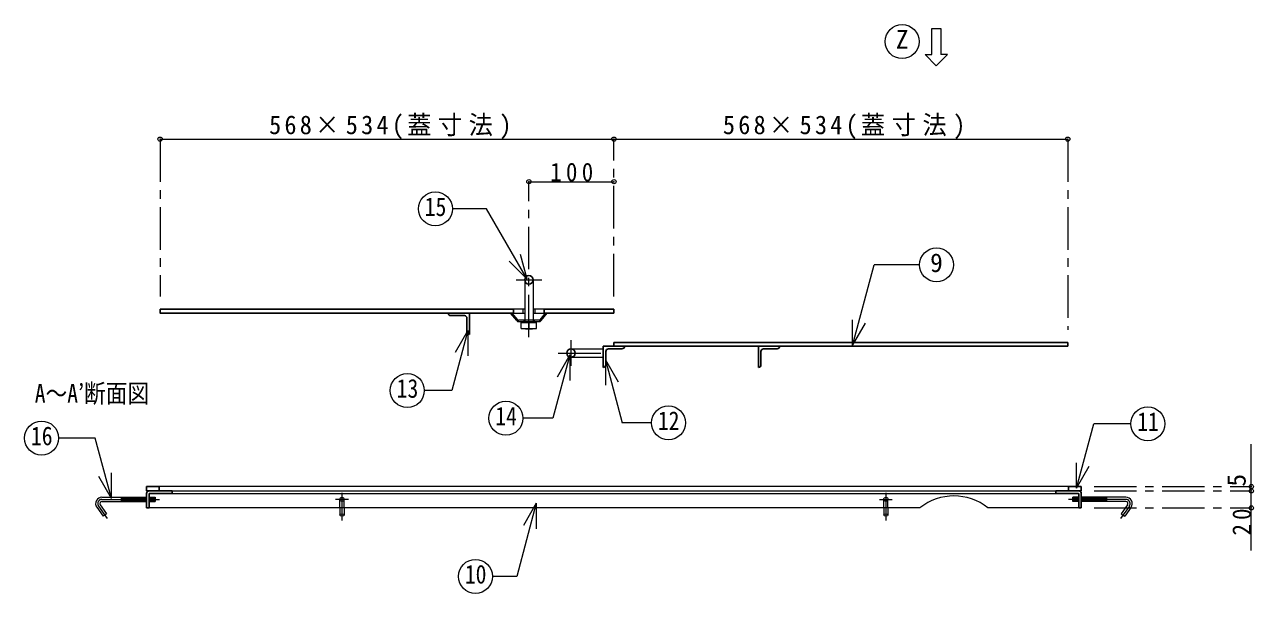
# Model space of a CAD drawing. Units: millimetres at full size, sheet at 1:10; some dimension numbers follow another scale. Extents: x -2125 to 1925, y -1405 to 1405.
# Drawn here: x -1113 to 333, y -304 to 365 of the extents above; entities that cross this region are included whole.
import ezdxf
from ezdxf.enums import TextEntityAlignment as Align

# ---------------------------------------------------------------- set-up
doc = ezdxf.new("R2010")
doc.units = ezdxf.units.MM
doc.header["$LTSCALE"] = 10
doc.header["$PDMODE"] = 32
doc.header["$PDSIZE"] = 5
doc.linetypes.add('CHAIN1', pattern=[8, 5, -1, 1, -1])
doc.linetypes.add('DASHED1', pattern=[1.8, 1.2, -0.6])
doc.layers.add('0-A', color=4, linetype='Continuous', lineweight=9)
doc.styles.add('ＭＳ ゴシック', font='')
doc.styles.get('ＭＳ ゴシック').set_extended_font_data('MS Gothic')

msp = doc.modelspace()

# ---------------------------------------------------------------- linework, layer by layer
at = {"layer": '0-A'}
for p, q in [((-45.67, 360.02), (-35.17, 360.02)), ((-45.67, 329.39), (-45.67, 360.02)), ((-35.17, 360.02), (-35.17, 329.39)), ((-53.55, 329.39), (-45.67, 329.39)), ((-953.8, 230.02), (-419.8, 230.02)), ((-419.8, 230.02), (114.2, 230.02)), ((-519.8, 180.02), (-419.8, 180.02)), ((-524.8, 30.02), (-526.8, 30.02)), ((-512.8, 30.02), (-514.8, 30.02)), ((-526.8, 25.52), (-524.8, 25.52)), ((-514.8, 25.52), (-512.8, 25.52)), ((-999.69, -190.98), (-999.69, -195.98)), ((-998.82, -195.98), (-999.23, -190.98)), ((-997.82, -195.98), (-998.23, -190.98)), ((-996.82, -195.98), (-997.23, -190.98)), ((-995.81, -195.98), (-996.22, -190.98)), ((-994.81, -195.98), (-995.22, -190.98)), ((-993.81, -195.98), (-994.22, -190.98)), ((-992.8, -195.98), (-993.21, -190.98)), ((-991.8, -195.98), (-992.21, -190.98)), ((-990.8, -195.98), (-991.21, -190.98)), ((-989.79, -195.98), (-990.2, -190.98)), ((-988.79, -195.98), (-989.2, -190.98)), ((-987.79, -195.98), (-988.2, -190.98)), ((-986.78, -195.98), (-987.19, -190.98)), ((-985.78, -195.98), (-986.19, -190.98)), ((-984.78, -195.98), (-985.19, -190.98)), ((-983.77, -195.98), (-984.18, -190.98)), ((-982.77, -195.98), (-983.18, -190.98)), ((-981.77, -195.98), (-982.18, -190.98)), ((-980.76, -195.98), (-981.17, -190.98)), ((-979.76, -195.98), (-980.17, -190.98)), ((-978.76, -195.98), (-979.17, -190.98)), ((-977.75, -195.98), (-978.16, -190.98)), ((-976.75, -195.98), (-977.16, -190.98)), ((-975.75, -195.98), (-976.16, -190.98)), ((-974.74, -195.98), (-975.15, -190.98)), ((-973.74, -195.98), (-974.15, -190.98)), ((-972.74, -195.98), (-973.15, -190.98)), ((-971.73, -195.98), (-972.14, -190.98)), ((-970.73, -195.98), (-971.14, -190.98)), ((-969.8, -195.15), (-970.14, -190.98)), ((-966.72, -195.98), (-966.8, -195.03)), ((-965.71, -195.98), (-966.12, -190.98)), ((-964.71, -195.98), (-965.12, -190.98)), ((-963.71, -195.98), (-964.12, -190.98)), ((-962.7, -195.98), (-963.11, -190.98)), ((-961.7, -195.98), (-962.11, -190.98)), ((-960.7, -195.98), (-961.11, -190.98)), ((-959.69, -195.98), (-960.1, -190.98)), ((120.1, -190.98), (120.51, -195.98)), ((121.11, -190.98), (121.51, -195.98)), ((122.11, -190.98), (122.52, -195.98)), ((123.11, -190.98), (123.52, -195.98)), ((124.12, -190.98), (124.52, -195.98)), ((125.12, -190.98), (125.53, -195.98)), ((126.12, -190.98), (126.53, -195.98)), ((127.13, -190.98), (127.2, -191.94)), ((130.2, -191.81), (130.54, -195.98)), ((131.14, -190.98), (131.55, -195.98)), ((132.14, -190.98), (132.55, -195.98)), ((133.15, -190.98), (133.55, -195.98)), ((134.15, -190.98), (134.56, -195.98)), ((135.15, -190.98), (135.56, -195.98)), ((136.16, -190.98), (136.56, -195.98)), ((137.16, -190.98), (137.57, -195.98)), ((138.16, -190.98), (138.57, -195.98)), ((139.17, -190.98), (139.57, -195.98)), ((140.17, -190.98), (140.58, -195.98)), ((141.17, -190.98), (141.58, -195.98)), ((142.18, -190.98), (142.58, -195.98)), ((143.18, -190.98), (143.59, -195.98)), ((144.18, -190.98), (144.59, -195.98)), ((145.19, -190.98), (145.59, -195.98)), ((146.19, -190.98), (146.6, -195.98)), ((147.19, -190.98), (147.6, -195.98)), ((148.2, -190.98), (148.6, -195.98)), ((149.2, -190.98), (149.61, -195.98)), ((150.2, -190.98), (150.61, -195.98)), ((151.21, -190.98), (151.61, -195.98)), ((152.21, -190.98), (152.62, -195.98)), ((153.21, -190.98), (153.62, -195.98)), ((154.22, -190.98), (154.62, -195.98)), ((155.22, -190.98), (155.63, -195.98)), ((156.22, -190.98), (156.63, -195.98)), ((157.23, -190.98), (157.63, -195.98)), ((158.23, -190.98), (158.64, -195.98)), ((159.23, -190.98), (159.64, -195.98)), ((160.1, -195.98), (160.1, -190.98)), ((-59.8, -203.48), (-966.8, -203.48)), ((-742.3, -203.48), (-742.3, -211.98)), ((-737.3, -203.48), (-737.3, -211.98)), ((-102.3, -203.48), (-102.3, -211.98)), ((-97.3, -203.48), (-97.3, -211.98)), ((127.2, -203.48), (20.2, -203.48))]:
    msp.add_line(p, q, dxfattribs=at)
at = {"layer": '0-A', "linetype": 'CHAIN1'}
for p, q in [((-953.8, 230.02), (-953.8, 45.02)), ((-419.8, 45.02), (-419.8, 230.02)), ((114.2, 230.02), (114.2, 6.02)), ((-519.8, -2.98), (-519.8, 180.02)), ((-534.8, 64.52), (-504.8, 64.52)), ((-470.3, -36.48), (-470.3, -6.48)), ((-485.3, -21.48), (-432.3, -21.48)), ((-739.8, -185.98), (-739.8, -218.41)), ((-99.8, -185.98), (-99.8, -218.41)), ((145.2, -178.48), (330.2, -178.48)), ((145.2, -183.48), (330.2, -183.48)), ((-1026.29, -201.35), (-1015.98, -216.07)), ((-1022.19, -193.48), (-954.69, -193.48)), ((-732.3, -193.48), (-747.3, -193.48)), ((-107.3, -193.48), (-92.3, -193.48)), ((182.6, -193.48), (115.1, -193.48)), ((186.69, -201.35), (176.38, -216.07)), ((145.2, -203.48), (330.2, -203.48))]:
    msp.add_line(p, q, dxfattribs=at)
at = {"layer": '0-A', "color": 7, "lineweight": 18}
for p, q in [((-522.02, 65.26), (-529.78, 94.23)), ((-522.02, 65.26), (-543.23, 86.47)), ((-138.9, -12.45), (-113.54, 82.19)), ((-60.21, 82.19), (-113.54, 82.19)), ((-524.8, 64.52), (-524.8, 17.02)), ((-514.8, 64.52), (-514.8, 17.02)), ((-526.8, 30.02), (-537.8, 30.02)), ((-526.8, 30.02), (-526.8, 25.52)), ((-534.2, 16.64), (-541.3, 25.52)), ((-533.03, 17.58), (-539.38, 25.52)), ((-537.8, 25.52), (-526.8, 25.52)), ((-507.74, 17.02), (-531.85, 17.02)), ((-531.85, 15.52), (-507.74, 15.52)), ((-528.8, 14.52), (-510.8, 14.52)), ((-528.8, 7.52), (-528.8, 14.52)), ((-524.8, 15.52), (-524.8, 14.92)), ((-523.8, 15.02), (-515.8, 15.02)), ((-515.8, 15.02), (-519.8, 14.52)), ((-519.8, 14.52), (-519.8, 7.52)), ((-510.8, 14.52), (-515.8, 15.02)), ((-514.8, 15.52), (-514.8, 14.92)), ((-510.8, 7.52), (-510.8, 14.52)), ((-506.57, 17.58), (-500.22, 25.52)), ((-505.4, 16.64), (-498.3, 25.52)), ((-138.9, -12.45), (-138.9, 17.55)), ((-591.56, 5.08), (-606.56, -20.9)), ((-591.56, 5.08), (-591.56, -24.92)), ((-528.8, 7.52), (-510.8, 7.52)), ((-528.8, 7.52), (-523.8, 7.02)), ((-523.8, 7.02), (-519.8, 7.52)), ((-519.8, 7.52), (-515.8, 7.02)), ((-138.9, -12.45), (-123.9, 13.53)), ((-471.55, -23.68), (-486.55, -49.66)), ((-471.55, -23.68), (-471.55, -53.68)), ((-470.3, -16.48), (-432.3, -16.48)), ((-470.3, -26.48), (-432.3, -26.48)), ((-429.89, -29.35), (-429.89, -59.35)), ((-429.89, -29.35), (-414.89, -55.33)), ((-429.89, -29.35), (-410, -103.57)), ((-375.61, -103.57), (-410, -103.57)), ((124.47, -180.52), (144.8, -104.66)), ((188.43, -104.66), (144.8, -104.66)), ((124.47, -180.52), (124.47, -150.52)), ((124.47, -180.52), (139.47, -154.54)), ((-1011.04, -192.49), (-1026.04, -166.51)), ((-1011.04, -192.49), (-1011.04, -162.49)), ((115.2, -178.48), (-954.8, -178.48)), ((-939.8, -183.48), (100.2, -183.48)), ((-939.8, -186.48), (100.2, -186.48)), ((-1022.19, -190.98), (-969.8, -190.98)), ((-1022.19, -195.98), (-969.8, -195.98)), ((-966.8, -190.98), (-959.69, -190.98)), ((-966.8, -195.98), (-959.69, -195.98)), ((-959.69, -190.98), (-959.69, -195.98)), ((-511.12, -198.05), (-526.12, -224.03)), ((-511.12, -198.05), (-511.12, -228.05)), ((120.1, -195.98), (120.1, -190.98)), ((127.2, -190.98), (120.1, -190.98)), ((127.2, -195.98), (120.1, -195.98)), ((182.6, -190.98), (130.2, -190.98)), ((182.6, -195.98), (130.2, -195.98)), ((-1028.33, -202.78), (-1020.89, -213.41)), ((188.74, -202.78), (181.3, -213.41))]:
    msp.add_line(p, q, dxfattribs=at)
at = {"layer": '0-A', "color": 5, "lineweight": 25}
for p, q in [((-953.8, 30.02), (-537.8, 30.02)), ((-537.8, 30.02), (-537.8, 25.52)), ((-501.8, 30.02), (-501.8, 25.52)), ((-419.8, 30.02), (-501.8, 30.02)), ((-419.8, 30.02), (-419.8, 25.52)), ((-611.8, 22.52), (-595.8, 22.52)), ((-592.8, 3.52), (-592.8, 19.52)), ((-589.8, 25.52), (-589.8, 0.52)), ((-501.8, 25.52), (-419.8, 25.52)), ((-432.3, -13.48), (114.2, -13.48)), ((-432.3, -13.48), (-432.3, -38.48)), ((-419.8, -8.98), (114.2, -8.98)), ((-419.8, -8.98), (-419.8, -13.48)), ((-249.8, -13.48), (-249.8, -38.48)), ((114.2, -8.98), (114.2, -13.48)), ((-429.3, -35.48), (-429.3, -19.48)), ((-426.3, -16.48), (-410.3, -16.48)), ((-246.8, -35.48), (-246.8, -19.48)), ((-227.8, -16.48), (-243.8, -16.48)), ((-969.8, -178.48), (-969.8, -183.48)), ((-954.8, -178.48), (-969.8, -178.48)), ((-969.8, -183.48), (-939.8, -183.48)), ((-969.8, -186.48), (-969.8, -203.48)), ((-966.8, -187.48), (-966.8, -203.48)), ((-965.8, -186.48), (-939.8, -186.48)), ((-954.8, -178.48), (-954.8, -183.48)), ((-939.8, -183.48), (-939.8, -186.48)), ((100.2, -183.48), (130.2, -183.48)), ((100.2, -183.48), (100.2, -186.48)), ((100.2, -186.48), (126.2, -186.48)), ((130.2, -178.48), (115.2, -178.48)), ((115.2, -183.48), (115.2, -178.48)), ((127.2, -187.48), (127.2, -203.48)), ((130.2, -183.48), (130.2, -178.48)), ((130.2, -186.48), (130.2, -203.48)), ((-966.8, -203.48), (-969.8, -203.48)), ((130.2, -203.48), (127.2, -203.48))]:
    msp.add_line(p, q, dxfattribs=at)
at = {"layer": '0-A', "linetype": 'DASHED1'}
for p, q in [((-525.8, 17.02), (-525.8, 15.52)), ((-524.8, 17.02), (-524.8, 15.52)), ((-514.8, 17.02), (-514.8, 15.52)), ((-513.8, 17.02), (-513.8, 15.52)), ((-742.3, -203.48), (-742.3, -193.48)), ((-737.3, -203.48), (-737.3, -193.48)), ((-102.3, -203.48), (-102.3, -193.48)), ((-97.3, -203.48), (-97.3, -193.48))]:
    msp.add_line(p, q, dxfattribs=at)
at = {"layer": '0-A'}
for points in [[(-53.55, 329.39), (-40.42, 316.27), (-27.3, 329.39), (-35.17, 329.39)], [(330.2, -253.48), (330.2, -183.48), (330.2, -128.48)]]:
    msp.add_lwpolyline(points, dxfattribs=at)
at = {"layer": '0-A', "color": 7, "lineweight": 18}
for points in [[(-522.02, 65.26), (-569.82, 148.05), (-609.91, 148.05)], [(-501.8, 30.02), (-512.8, 30.02), (-512.8, 25.52), (-501.8, 25.52)], [(-519.8, 14.52), (-523.8, 15.02), (-528.8, 14.52)], [(-591.56, 5.08), (-610.49, -65.58), (-642.91, -65.58)], [(-523.8, 7.02), (-515.8, 7.02), (-510.8, 7.52)], [(-471.55, -23.68), (-491.51, -98.15), (-526.86, -98.15)], [(-1011.04, -192.49), (-1030.08, -121.43), (-1073.28, -121.43)], [(-1024.24, -199.92), (-1016.8, -210.54), (-1020.89, -213.41)], [(-511.12, -198.05), (-534.17, -284.06), (-562.72, -284.06)], [(184.65, -199.92), (177.2, -210.54), (181.3, -213.41)]]:
    msp.add_lwpolyline(points, dxfattribs=at)
at = {"layer": '0-A', "color": 5, "lineweight": 25}
msp.add_lwpolyline([(-953.8, 30.02), (-953.8, 25.52), (-537.8, 25.52)], dxfattribs=at)
at = {"layer": '0-A', "color": 7, "lineweight": 18}
for centre in [(-80.67, 344.71), (-629.91, 148.05), (-40.21, 82.19), (-662.91, -65.58), (-546.86, -98.15), (-355.61, -103.57), (208.43, -104.66), (-1093.28, -121.43), (-582.72, -284.06)]:
    msp.add_circle(centre, 20, dxfattribs=at)
at = {"layer": '0-A', "color": 5, "lineweight": 25}
for centre in [(-519.8, 64.52), (-470.3, -21.48)]:
    msp.add_circle(centre, 5, dxfattribs=at)
at = {"layer": '0-A'}
for centre in [(-739.8, -193.48), (-99.8, -193.48)]:
    msp.add_circle(centre, 2.5, dxfattribs=at)
at = {"layer": '0-A', "color": 5, "lineweight": 25}
for centre, radius, start, end in [((-611.8, 25.52), 3, 180, 270), ((-595.8, 19.52), 3, 0, 90), ((-589.8, 3.52), 3, 180, 270), ((-410.3, -13.48), 3, 270, 0), ((-227.8, -13.48), 3, 270, 0), ((-426.3, -19.48), 3, 90, 180), ((-243.8, -19.48), 3, 90, 180), ((-432.3, -35.48), 3, 270, 0), ((-249.8, -35.48), 3, 270, 0), ((-966.8, -186.48), 3, 90, 180), ((-965.8, -187.48), 1, 90, 180), ((126.2, -187.48), 1, 0, 90), ((127.2, -186.48), 3, 0, 90)]:
    msp.add_arc(centre, radius, start, end, dxfattribs=at)
at = {"layer": '0-A', "color": 7, "lineweight": 18}
for centre, radius, start, end in [((-531.85, 18.52), 3, 218.65981, 270), ((-531.85, 18.52), 1.5, 218.65981, 270), ((-507.74, 18.52), 1.5, 270, 321.34019), ((-507.74, 18.52), 3, 270, 321.34019), ((-1022.19, -198.48), 7.5, 90, 215), ((-1022.19, -198.48), 2.5, 90, 215), ((182.6, -198.48), 7.5, 325, 90), ((182.6, -198.48), 2.5, 325, 90)]:
    msp.add_arc(centre, radius, start, end, dxfattribs=at)
at = {"layer": '0-A', "linetype": 'CHAIN1'}
for centre, start, end in [((-1022.19, -198.48), 90, 215), ((182.6, -198.48), 325, 90)]:
    msp.add_arc(centre, 5, start, end, dxfattribs=at)
at = {"layer": '0-A'}
msp.add_arc((-19.8, -253.62), 64.14, 51.41991, 128.58009, dxfattribs=at)
for centre in [(-739.8, -211.97), (-99.8, -211.97)]:
    msp.add_ellipse(centre, major_axis=(2.5, 0), ratio=0.57, dxfattribs=at)
for p in [(-953.8, 230.02), (-419.8, 230.02), (114.2, 230.02), (-519.8, 180.02), (-419.8, 180.02), (330.2, -178.48), (330.2, -183.48), (330.2, -203.48)]:
    msp.add_point(p, dxfattribs=at)

# ---------------------------------------------------------------- texts
at = {"layer": '0-A', "color": 7, "style": 'ＭＳ ゴシック'}
for s, p in [('Z', (-88.17, 329.71)), ('9', (-47.71, 67.19))]:
    msp.add_text(s, height=21.99, dxfattribs=at).set_placement(p, align=Align.BOTTOM_LEFT)
at = {"layer": '0-A', "color": 7, "style": 'ＭＳ ゴシック', "width": 0.85}
for s, p in [('15', (-642.41, 133.05)), ('A～A’断面図', (-1101.3, -86.48)), ('13', (-675.41, -80.58)), ('14', (-559.36, -113.15)), ('12', (-368.11, -118.57)), ('11', (195.93, -119.66)), ('16', (-1105.78, -136.43)), ('10', (-595.22, -299.06))]:
    msp.add_text(s, height=21.99, dxfattribs=at).set_placement(p, align=Align.BOTTOM_LEFT)
at = {"layer": '0-A', "color": 7, "style": 'ＭＳ ゴシック'}
msp.add_text('5', height=21.99, rotation=90, dxfattribs=at).set_placement((330.2, -178.48), align=Align.BOTTOM_LEFT)
at = {"layer": '0-A', "color": 7, "char_height": 21.99, "attachment_point": 7, "style": 'ＭＳ ゴシック'}
for s, insert in [('\\T1.27;\\W0.95;568×534(蓋寸法)', (-825.55, 230.02)), ('\\T1.27;\\W0.95;568×534(蓋寸法)', (-291.55, 230.02)), ('\\T1.38;\\W0.9;100', (-494.8, 180.02))]:
    msp.add_mtext(s, dxfattribs=dict(at, insert=insert))
at = {"layer": '0-A', "color": 7, "insert": (330.2, -235.98), "char_height": 21.99, "attachment_point": 7, "rotation": 90, "style": 'ＭＳ ゴシック'}
msp.add_mtext('\\T1.36;\\W0.9;20', dxfattribs=at)

doc.saveas('drawing.dxf')
